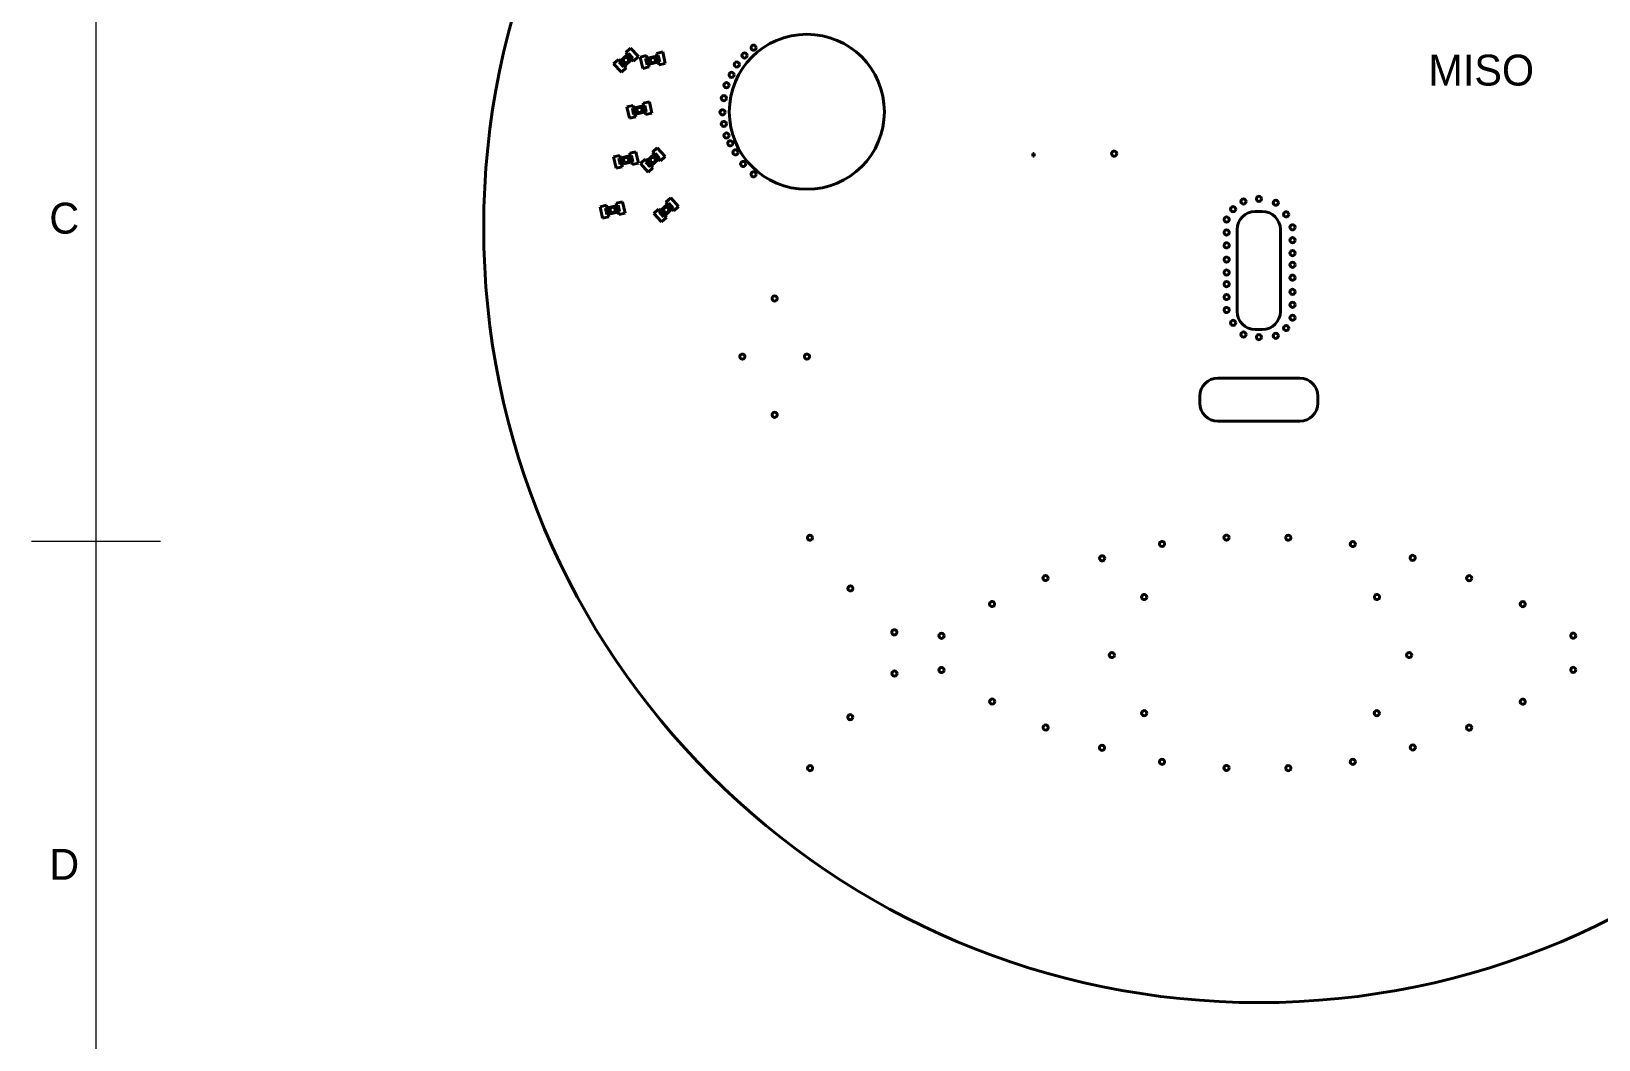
# Model space of a CAD drawing. Header units: millimetres. Extents: x 15 to 205, y 5 to 292.
# Drawn here: x 15 to 136.3, y 109.9 to 188 of the extents above; entities that cross this region are included whole.
import ezdxf

# ---------------------------------------------------------------- set-up
doc = ezdxf.new("R2010")
doc.units = ezdxf.units.MM
for name, color, linetype in [('Annotations', 7, 'Continuous'), ('Border', 7, 'Continuous'), ('Geometries', 7, 'Continuous')]:
    doc.layers.add(name, color=color, linetype=linetype)
doc.styles.add('Shapr0', font='txt', dxfattribs={"height": 2.3925})

msp = doc.modelspace()

# ---------------------------------------------------------------- linework, layer by layer
at = {"layer": 'Border', "linetype": 'Continuous', "lineweight": 15}
for p, q in [((20, 287), (20, 10)), ((25, 148.5), (15, 148.5))]:
    msp.add_line(p, q, dxfattribs=at)
at = {"layer": 'Geometries', "linetype": 'Continuous', "lineweight": 40}
for p, q in [((60.05, 185.47), (60.42, 185.81)), ((60.42, 185.81), (60.55, 185.66)), ((60.54, 185.66), (60.47, 185.59)), ((60.47, 185.59), (60.81, 185.22)), ((60.54, 185.66), (60.55, 185.66)), ((60.88, 185.29), (60.54, 185.66)), ((60.55, 185.66), (60.58, 185.69)), ((61.1, 186.16), (60.58, 185.69)), ((60.58, 185.69), (60.92, 185.32)), ((60.92, 185.32), (61.43, 185.8)), ((61, 186.34), (61.36, 186.68)), ((61.13, 186.2), (61, 186.34)), ((61.1, 186.16), (61.13, 186.2)), ((61.43, 185.8), (61.1, 186.16)), ((61.2, 186.26), (61.13, 186.2)), ((61.13, 186.2), (61.13, 186.2)), ((61.13, 186.2), (61.47, 185.83)), ((61.54, 185.89), (61.2, 186.26)), ((61.36, 186.68), (61.97, 186.02)), ((61.47, 185.83), (61.43, 185.8)), ((61.47, 185.83), (61.54, 185.89)), ((61.47, 185.83), (61.47, 185.83)), ((61.6, 185.68), (61.47, 185.83)), ((61.97, 186.02), (61.6, 185.68)), ((62.11, 185.99), (62.6, 186.1)), ((62.31, 185.11), (62.11, 185.99)), ((62.63, 185.9), (62.53, 185.88)), ((62.53, 185.88), (62.64, 185.39)), ((62.6, 186.1), (62.64, 185.9)), ((62.63, 185.9), (62.64, 185.9)), ((62.74, 185.41), (62.63, 185.9)), ((62.64, 185.9), (62.68, 185.91)), ((63.36, 186.06), (62.68, 185.91)), ((62.68, 185.91), (62.79, 185.43)), ((62.79, 185.43), (63.47, 185.58)), ((63.36, 186.06), (63.41, 186.07)), ((63.47, 185.58), (63.36, 186.06)), ((63.37, 186.27), (63.86, 186.38)), ((63.41, 186.07), (63.37, 186.27)), ((63.51, 186.1), (63.41, 186.08)), ((63.41, 186.07), (63.41, 186.08)), ((63.41, 186.08), (63.52, 185.59)), ((63.52, 185.59), (63.47, 185.58)), ((63.62, 185.61), (63.51, 186.1)), ((63.52, 185.59), (63.62, 185.61)), ((63.52, 185.59), (63.52, 185.59)), ((63.56, 185.39), (63.52, 185.59)), ((63.86, 186.38), (64.05, 185.5)), ((60.66, 184.81), (60.05, 185.47)), ((61.02, 185.15), (60.66, 184.81)), ((60.81, 185.22), (60.88, 185.29)), ((60.89, 185.3), (60.88, 185.29)), ((60.92, 185.32), (60.89, 185.3)), ((60.89, 185.3), (61.02, 185.15)), ((62.79, 185.22), (62.31, 185.11)), ((62.64, 185.39), (62.74, 185.41)), ((62.75, 185.42), (62.74, 185.41)), ((62.79, 185.43), (62.75, 185.42)), ((62.75, 185.42), (62.79, 185.22)), ((64.05, 185.5), (63.56, 185.39)), ((61.08, 182.13), (61.56, 182.24)), ((61.27, 181.25), (61.08, 182.13)), ((61.6, 182.04), (61.5, 182.02)), ((61.5, 182.02), (61.6, 181.53)), ((61.56, 182.24), (61.61, 182.04)), ((61.6, 182.04), (61.61, 182.04)), ((61.71, 181.55), (61.6, 182.04)), ((61.61, 182.04), (61.65, 182.05)), ((62.33, 182.2), (61.65, 182.05)), ((61.65, 182.05), (61.76, 181.56)), ((62.33, 182.41), (62.82, 182.51)), ((62.37, 182.21), (62.33, 182.41)), ((62.33, 182.2), (62.37, 182.21)), ((62.44, 181.71), (62.33, 182.2)), ((62.37, 182.21), (62.38, 182.21)), ((62.47, 182.23), (62.38, 182.21)), ((62.38, 182.21), (62.49, 181.72)), ((62.58, 181.74), (62.47, 182.23)), ((62.82, 182.51), (63.01, 181.64)), ((61.76, 181.36), (61.27, 181.25)), ((61.6, 181.53), (61.71, 181.55)), ((61.72, 181.55), (61.71, 181.55)), ((61.76, 181.56), (61.72, 181.55)), ((61.72, 181.55), (61.76, 181.36)), ((61.76, 181.56), (62.44, 181.71)), ((62.48, 181.72), (62.44, 181.71)), ((62.49, 181.72), (62.48, 181.72)), ((62.53, 181.53), (62.48, 181.72)), ((62.49, 181.72), (62.58, 181.74)), ((63.01, 181.64), (62.53, 181.53)), ((60.04, 178.26), (60.53, 178.37)), ((60.24, 177.39), (60.04, 178.26)), ((60.53, 178.37), (60.57, 178.18)), ((61.29, 178.34), (60.61, 178.19)), ((61.29, 178.34), (61.34, 178.35)), ((61.4, 177.85), (61.29, 178.34)), ((61.3, 178.54), (61.78, 178.65)), ((61.34, 178.35), (61.3, 178.54)), ((61.44, 178.37), (61.34, 178.35)), ((61.34, 178.35), (61.34, 178.35)), ((61.34, 178.35), (61.45, 177.86)), ((61.55, 177.88), (61.44, 178.37)), ((61.78, 178.65), (61.98, 177.77)), ((63.17, 178.44), (62.65, 177.97)), ((63.07, 178.62), (63.43, 178.95)), ((63.2, 178.47), (63.07, 178.62)), ((63.17, 178.44), (63.2, 178.47)), ((63.5, 178.07), (63.17, 178.44)), ((63.28, 178.54), (63.2, 178.47)), ((63.2, 178.47), (63.2, 178.47)), ((63.2, 178.47), (63.54, 178.1)), ((63.61, 178.17), (63.28, 178.54)), ((63.43, 178.95), (64.04, 178.29)), ((64.04, 178.29), (63.67, 177.95)), ((92.48, 178.52), (92.58, 178.52)), ((92.48, 178.32), (92.48, 178.52)), ((92.58, 178.32), (92.48, 178.32)), ((92.58, 178.52), (92.58, 178.32)), ((60.72, 177.49), (60.24, 177.39)), ((60.56, 178.18), (60.46, 178.15)), ((60.46, 178.15), (60.57, 177.66)), ((60.56, 178.18), (60.57, 178.18)), ((60.67, 177.69), (60.56, 178.18)), ((60.57, 178.18), (60.61, 178.19)), ((60.57, 177.66), (60.67, 177.69)), ((60.61, 178.19), (60.72, 177.7)), ((60.68, 177.69), (60.67, 177.69)), ((60.72, 177.7), (60.68, 177.69)), ((60.68, 177.69), (60.72, 177.49)), ((60.72, 177.7), (61.4, 177.85)), ((61.45, 177.86), (61.4, 177.85)), ((61.45, 177.86), (61.55, 177.88)), ((61.45, 177.86), (61.45, 177.86)), ((61.49, 177.66), (61.45, 177.86)), ((61.98, 177.77), (61.49, 177.66)), ((62.12, 177.75), (62.49, 178.08)), ((62.73, 177.08), (62.12, 177.75)), ((62.49, 178.08), (62.62, 177.94)), ((62.62, 177.93), (62.54, 177.86)), ((62.54, 177.86), (62.88, 177.49)), ((62.62, 177.94), (62.65, 177.97)), ((62.62, 177.93), (62.62, 177.94)), ((62.95, 177.56), (62.62, 177.93)), ((62.65, 177.97), (62.99, 177.6)), ((63.09, 177.42), (62.73, 177.08)), ((62.88, 177.49), (62.95, 177.56)), ((62.96, 177.57), (62.95, 177.56)), ((62.99, 177.6), (62.96, 177.57)), ((62.96, 177.57), (63.09, 177.42)), ((62.99, 177.6), (63.5, 178.07)), ((63.54, 178.1), (63.5, 178.07)), ((63.54, 178.1), (63.61, 178.17)), ((63.54, 178.1), (63.54, 178.1)), ((63.67, 177.95), (63.54, 178.1)), ((60.26, 174.68), (60.75, 174.79)), ((60.3, 174.48), (60.26, 174.68)), ((60.75, 174.79), (60.94, 173.91)), ((64.1, 174.75), (64.47, 175.09)), ((64.24, 174.6), (64.1, 174.75)), ((64.31, 174.67), (64.24, 174.61)), ((64.65, 174.3), (64.31, 174.67)), ((64.47, 175.09), (65.08, 174.43)), ((59, 174.4), (59.49, 174.51)), ((59.2, 173.52), (59, 174.4)), ((59.69, 173.63), (59.2, 173.52)), ((59.53, 174.31), (59.43, 174.29)), ((59.43, 174.29), (59.53, 173.8)), ((59.49, 174.51), (59.54, 174.31)), ((59.53, 174.31), (59.54, 174.31)), ((59.64, 173.82), (59.53, 174.31)), ((59.53, 173.8), (59.64, 173.82)), ((59.54, 174.31), (59.58, 174.32)), ((60.26, 174.47), (59.58, 174.32)), ((59.58, 174.32), (59.69, 173.83)), ((59.69, 173.83), (59.64, 173.83)), ((59.64, 173.83), (59.64, 173.82)), ((59.64, 173.83), (59.69, 173.63)), ((59.69, 173.83), (60.37, 173.99)), ((60.26, 174.47), (60.3, 174.48)), ((60.37, 173.99), (60.26, 174.47)), ((60.3, 174.48), (60.31, 174.48)), ((60.4, 174.51), (60.31, 174.48)), ((60.31, 174.48), (60.42, 174)), ((60.41, 174), (60.37, 173.99)), ((60.51, 174.02), (60.4, 174.51)), ((60.42, 174), (60.41, 174)), ((60.46, 173.8), (60.41, 174)), ((60.42, 174), (60.51, 174.02)), ((60.94, 173.91), (60.46, 173.8)), ((63.15, 173.88), (63.52, 174.22)), ((63.76, 173.22), (63.15, 173.88)), ((63.52, 174.22), (63.66, 174.07)), ((63.65, 174.07), (63.57, 174)), ((63.57, 174), (63.91, 173.63)), ((63.99, 173.7), (63.65, 174.07)), ((63.65, 174.07), (63.66, 174.07)), ((63.66, 174.07), (63.69, 174.1)), ((64.2, 174.57), (63.69, 174.1)), ((63.69, 174.1), (64.03, 173.73)), ((64.13, 173.56), (63.76, 173.22)), ((63.91, 173.63), (63.99, 173.7)), ((64.03, 173.73), (63.99, 173.7)), ((63.99, 173.7), (63.99, 173.7)), ((63.99, 173.7), (64.13, 173.56)), ((64.03, 173.73), (64.54, 174.2)), ((64.2, 174.57), (64.24, 174.6)), ((64.54, 174.2), (64.2, 174.57)), ((64.24, 174.6), (64.24, 174.61)), ((64.24, 174.61), (64.58, 174.24)), ((64.57, 174.24), (64.54, 174.2)), ((64.58, 174.24), (64.57, 174.24)), ((64.71, 174.09), (64.57, 174.24)), ((64.58, 174.24), (64.65, 174.3)), ((65.08, 174.43), (64.71, 174.09)), ((110.24, 174.04), (109.7, 174.04)), ((108.3, 172.64), (108.3, 166.3)), ((111.64, 166.3), (111.64, 172.64)), ((109.7, 164.9), (110.24, 164.9)), ((106.8, 161.14), (113.14, 161.14)), ((105.4, 159.2), (105.4, 159.74)), ((114.54, 159.74), (114.54, 159.2)), ((113.14, 157.8), (106.8, 157.8))]:
    msp.add_line(p, q, dxfattribs=at)
for centre, radius in [((110, 172.8), 60), ((75, 181.75), 6), ((70.88, 186.71), 0.2), ((61.01, 185.75), 0.2), ((63.09, 185.75), 0.2), ((69.58, 185.41), 0.2), ((70.18, 186.11), 0.2), ((69.18, 184.61), 0.2), ((68.78, 183.81), 0.2), ((62.05, 181.89), 0.2), ((68.48, 181.71), 0.2), ((68.58, 182.81), 0.2), ((68.58, 180.81), 0.2), ((68.78, 179.91), 0.2), ((69.08, 179.31), 0.2), ((69.48, 178.61), 0.2), ((98.78, 178.51), 0.2), ((61.02, 178.02), 0.2), ((63.08, 178.02), 0.2), ((70.08, 177.71), 0.2), ((70.88, 176.91), 0.2), ((108.78, 174.81), 0.2), ((109.98, 175.01), 0.2), ((111.28, 174.71), 0.2), ((59.98, 174.16), 0.2), ((64.12, 174.16), 0.2), ((107.48, 173.41), 0.2), ((107.98, 174.21), 0.2), ((112.08, 173.81), 0.2), ((107.48, 172.41), 0.2), ((112.58, 172.81), 0.2), ((107.48, 171.41), 0.2), ((112.58, 171.81), 0.2), ((112.58, 170.81), 0.2), ((107.48, 170.31), 0.2), ((112.58, 169.91), 0.2), ((107.48, 169.31), 0.2), ((107.48, 168.41), 0.2), ((112.58, 168.91), 0.2), ((72.51, 167.3), 0.2), ((107.48, 167.41), 0.2), ((112.58, 167.81), 0.2), ((107.48, 166.41), 0.2), ((112.58, 166.81), 0.2), ((107.98, 165.41), 0.2), ((112.08, 165.01), 0.2), ((112.58, 165.81), 0.2), ((108.78, 164.51), 0.2), ((109.98, 164.31), 0.2), ((111.28, 164.41), 0.2), ((70.01, 162.8), 0.2), ((75.01, 162.8), 0.2), ((72.51, 158.3), 0.2), ((75.24, 148.78), 0.2), ((102.48, 148.3), 0.2), ((107.47, 148.79), 0.2), ((112.25, 148.78), 0.2), ((117.24, 148.29), 0.2), ((97.85, 147.19), 0.2), ((121.87, 147.22), 0.2), ((93.47, 145.66), 0.2), ((126.25, 145.65), 0.2), ((78.37, 144.86), 0.2), ((101.1, 144.19), 0.2), ((119.11, 144.19), 0.2), ((89.33, 143.65), 0.2), ((130.39, 143.64), 0.2), ((81.77, 141.46), 0.2), ((85.42, 141.19), 0.2), ((134.3, 141.2), 0.2), ((98.6, 139.7), 0.2), ((121.6, 139.7), 0.2), ((81.78, 138.27), 0.2), ((85.42, 138.54), 0.2), ((134.3, 138.55), 0.2), ((89.34, 136.1), 0.2), ((130.39, 136.09), 0.2), ((78.36, 134.89), 0.2), ((101.1, 135.2), 0.2), ((119.1, 135.2), 0.2), ((93.48, 134.09), 0.2), ((126.24, 134.08), 0.2), ((97.84, 132.52), 0.2), ((121.88, 132.55), 0.2), ((75.25, 130.95), 0.2), ((102.48, 131.44), 0.2), ((107.47, 130.96), 0.2), ((112.25, 130.95), 0.2), ((117.24, 131.44), 0.2)]:
    msp.add_circle(centre, radius, dxfattribs=at)
for centre, start, end in [((109.7, 172.64), 90, 180), ((110.24, 172.64), 0, 90), ((109.7, 166.3), 180, 270), ((110.24, 166.3), 270, 0), ((106.8, 159.74), 90, 180), ((113.14, 159.74), 0, 90), ((106.8, 159.2), 180, 270), ((113.14, 159.2), 270, 0)]:
    msp.add_arc(centre, 1.4, start, end, dxfattribs=at)

# ---------------------------------------------------------------- texts
at = {"layer": 'Annotations', "linetype": 'Continuous', "lineweight": 15, "insert": (123.09, 184.96), "char_height": 1.7944, "width": 84.6667, "attachment_point": 4}
msp.add_mtext('{\\fSF-Mono-Regular-Extended.ttf|b0|i0|c0|p0;\\H1.333333x;MISO}', dxfattribs=at)
at = {"layer": 'Border', "linetype": 'Continuous', "lineweight": 15, "char_height": 2.39, "width": 2.3925, "attachment_point": 6, "style": 'Shapr0'}
for s, insert in [('C', (18.7, 173.5)), ('D', (18.7, 123.5))]:
    msp.add_mtext(s, dxfattribs=dict(at, insert=insert))

doc.saveas('drawing.dxf')
